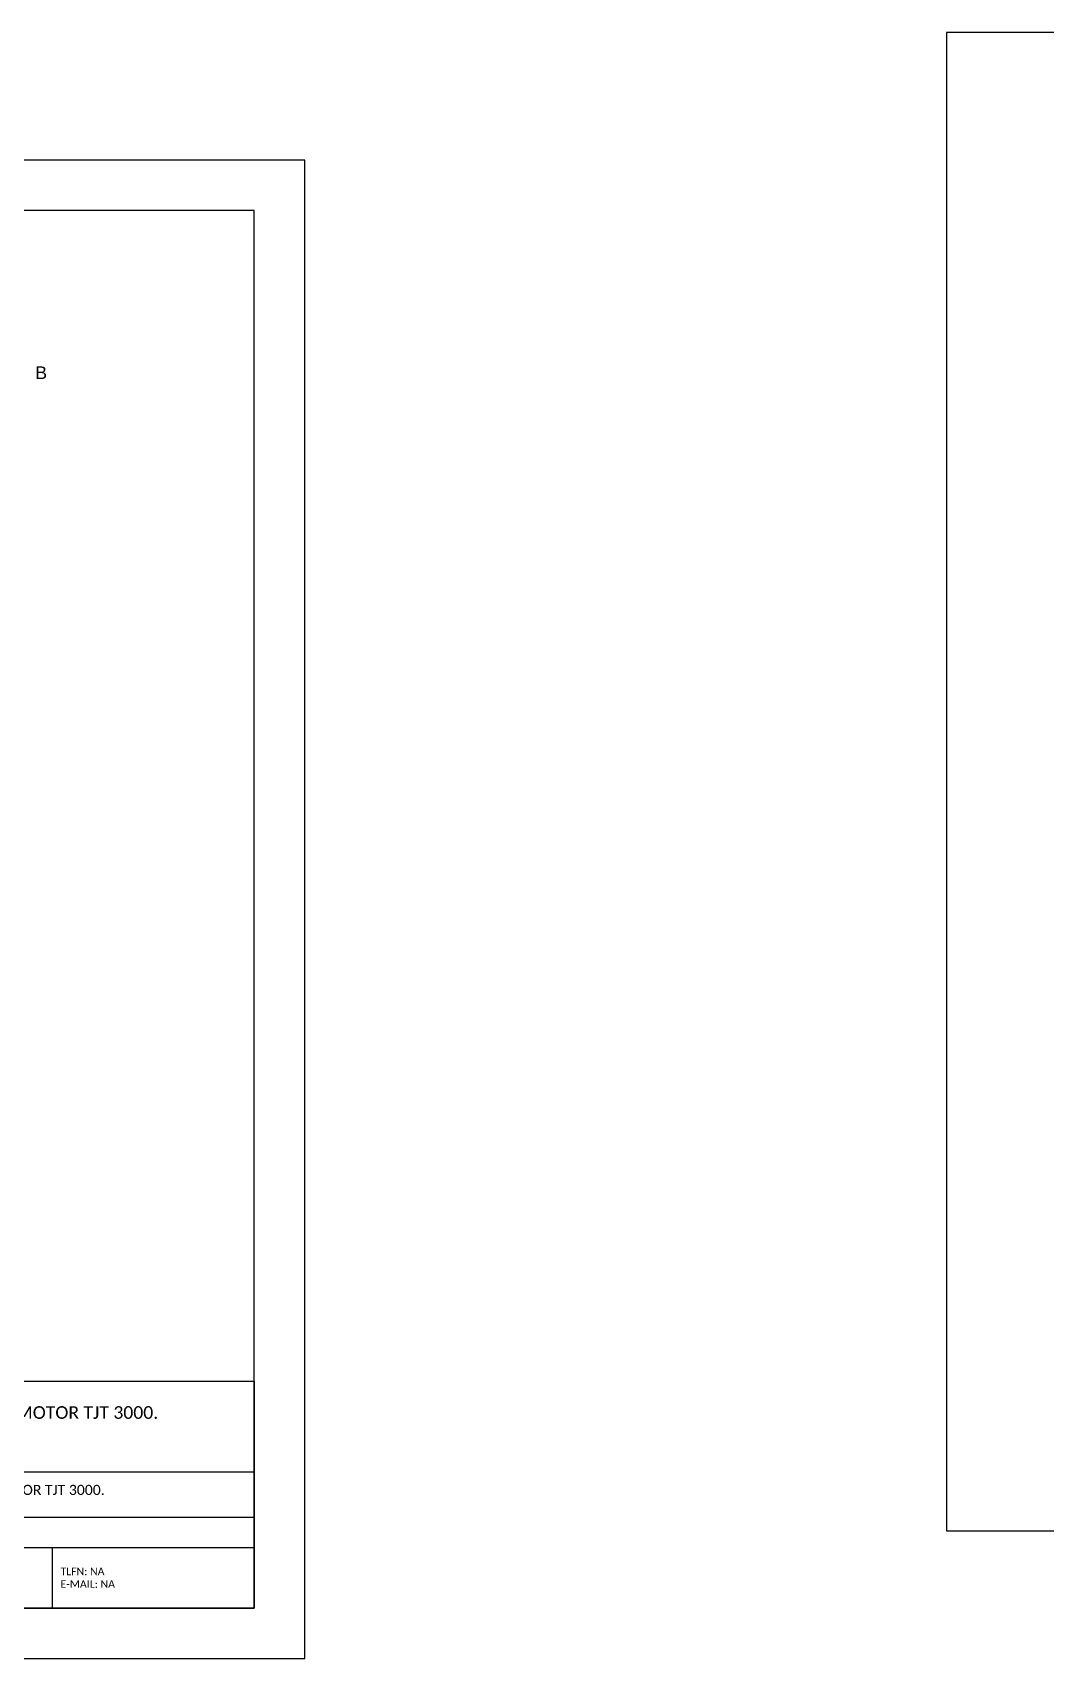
# Model space of a CAD drawing. Header units: millimetres. Extents: x -1265 to -28, y 5 to 1057.
# Drawn here: x -629.5 to -428.7, y 735.1 to 1057.4 of the extents above; entities that cross this region are included whole.
import ezdxf

# ---------------------------------------------------------------- set-up
doc = ezdxf.new("R2010")
doc.units = ezdxf.units.MM
doc.linetypes.add('ACAD_ISO04W100', pattern=[30, 24, -3, 0, -3])
doc.layers.add('00_Leyenda', color=250, linetype='Continuous', lineweight=15)
doc.layers.add('Cotas 2', color=8, linetype='ACAD_ISO04W100', lineweight=20)
doc.layers.add('Cajetin1', color=7, linetype='Continuous')
doc.layers.add('Hoja', color=7, linetype='Continuous')
doc.styles.get("Standard").update_dxf_attribs({"font": 'arial.ttf'})

msp = doc.modelspace()

# ---------------------------------------------------------------- linework, layer by layer
at = {"layer": 'Cajetin1'}
for p, q in [((-765.537, 772.072), (-585.537, 772.072)), ((-710.537, 763.072), (-585.537, 763.072)), ((-625.537, 745.072), (-625.537, 757.072))]:
    msp.add_line(p, q, dxfattribs=at)
for points in [[(-975.537, 745.072), (-585.537, 745.072), (-585.537, 1022.072), (-975.537, 1022.072)], [(-585.537, 790.072), (-585.537, 772.072), (-585.537, 745.072), (-765.537, 745.072), (-765.537, 790.072)]]:
    msp.add_lwpolyline(points, close=True, dxfattribs=at)
msp.add_lwpolyline([(-710.537, 745.072), (-710.537, 757.072), (-585.537, 757.072)], dxfattribs=at)
at = {"layer": 'Hoja'}
for points in [[(-448.353, 760.372), (-28.353, 760.372), (-28.353, 1057.372), (-448.353, 1057.372)], [(-995.537, 735.072), (-575.537, 735.072), (-575.537, 1032.072), (-995.537, 1032.072)]]:
    msp.add_lwpolyline(points, close=True, dxfattribs=at)

# ---------------------------------------------------------------- texts
at = {"layer": '00_Leyenda', "linetype": 'ByBlock', "lineweight": 0}
for s, width, heights, insert, char_height, attachment_point in [('{\\fCalibri Light|b0|i0|c0|p34;PAREDES DE LA CÁMARA DE COMBUSTIÓN DEL MOTOR TJT 3000.}', 125, [13.007], (-708.416, 785.079), 2.5, 1), ('{\\fCalibri Light|b0|i0|c0|p34;PARED EXTERIOR DE LA CÁMARA DE COMBUSTIÓN DEL MOTOR TJT 3000.}', 124.5512, [4.514], (-708.416, 769.488), 2, 1), ('\\pxql;{\\fCalibri Light|b0|i0|c0|p34;   TLFN: NA\\P   E-MAIL: NA}', 40, [12], (-625.537, 751.072), 1.5, 4)]:
    msp.add_mtext_dynamic_manual_height_columns(s, width=width, gutter_width=13.333, heights=heights, dxfattribs=dict(at, insert=insert, char_height=char_height, attachment_point=attachment_point))
at = {"layer": 'Cotas 2', "insert": (-628.943, 991.19), "char_height": 2.5, "attachment_point": 1}
msp.add_mtext_dynamic_manual_height_columns('B', width=6.74913, gutter_width=12.5, heights=[0], dxfattribs=at)

doc.saveas('drawing.dxf')
